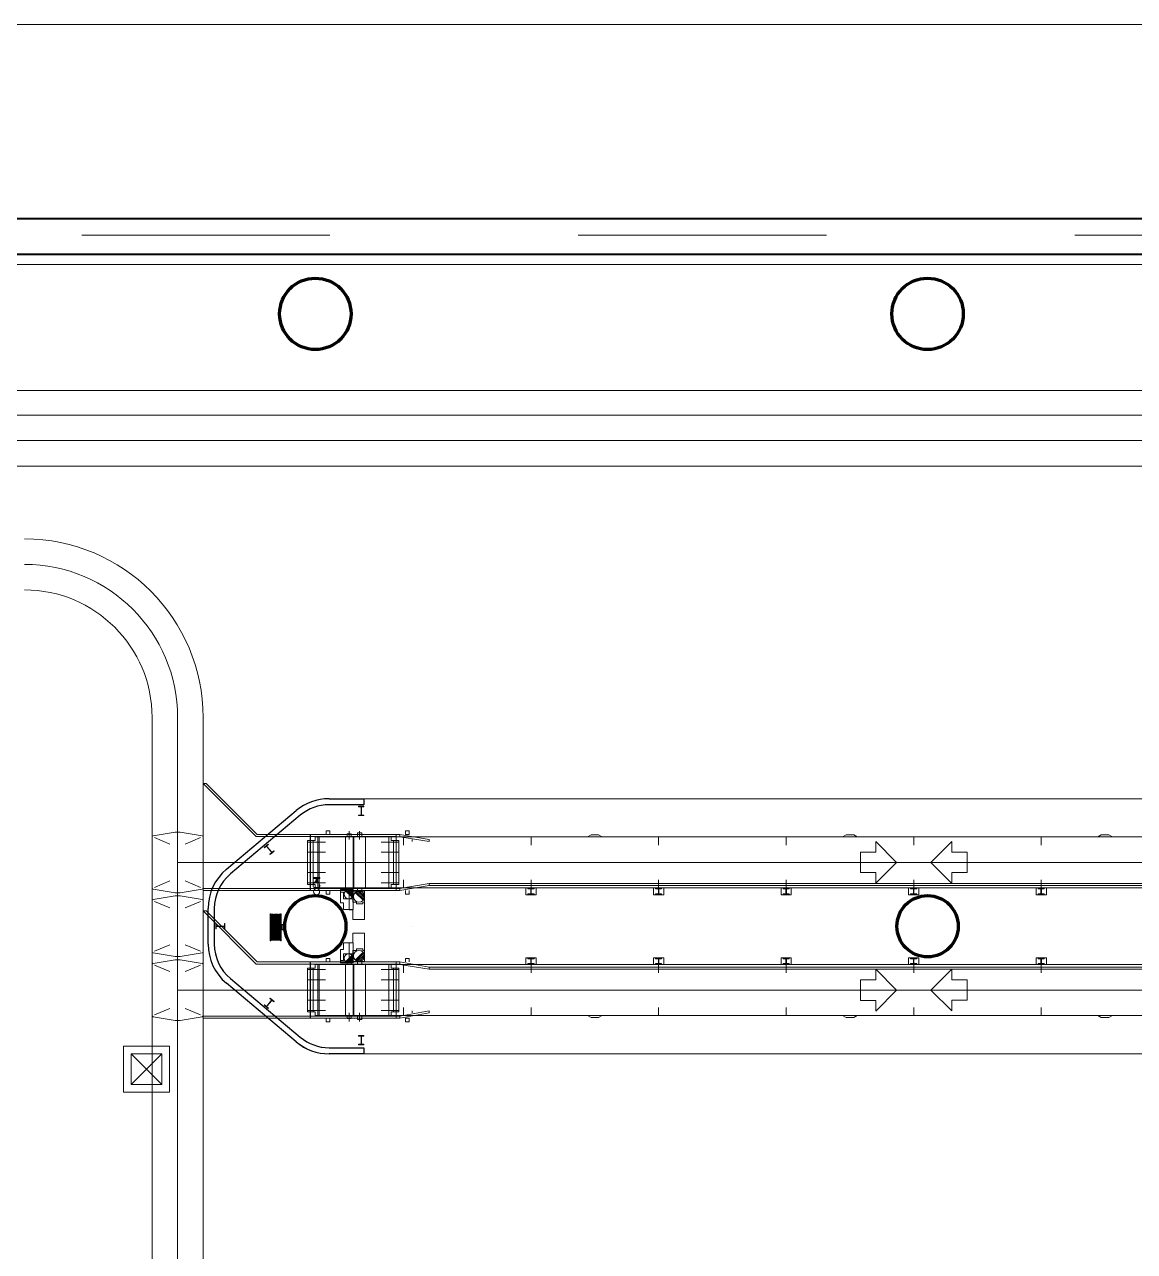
# Model space of a CAD drawing. Header units: metres. Extents: x 1807 to 3745, y 842 to 1968.
# Drawn here: x 3480.3 to 3502.06, y 1565.63 to 1589.67 of the extents above; entities that cross this region are included whole.
import ezdxf

# ---------------------------------------------------------------- set-up
doc = ezdxf.new("R2010")
doc.units = ezdxf.units.M
doc.header["$MEASUREMENT"] = 0
doc.linetypes.add('DGN1', pattern=[7.299439, 0, -7.299439])
doc.linetypes.add('DGN2', pattern=[9.732586, 4.866293, -4.866293])
doc.layers.add('Level 1', color=7, linetype='Continuous', lineweight=0)

msp = doc.modelspace()

# ---------------------------------------------------------------- linework, layer by layer
at = {"layer": 'Level 1', "color": 7, "linetype": 'Continuous', "lineweight": 13}
for p, q in [((3405.77, 1589.67), (3524.2, 1589.67)), ((3486.95, 1574.35), (3486.849, 1574.35)), ((3486.849, 1574.35), (3486.849, 1574.342)), ((3486.849, 1574.342), (3486.89, 1574.342)), ((3486.897, 1574.334), (3486.897, 1574.188)), ((3486.902, 1574.188), (3486.902, 1574.334)), ((3486.909, 1574.342), (3486.95, 1574.342)), ((3486.95, 1574.342), (3486.95, 1574.35)), ((3486.89, 1574.18), (3486.849, 1574.18)), ((3486.849, 1574.18), (3486.849, 1574.172)), ((3486.849, 1574.172), (3486.95, 1574.172)), ((3486.95, 1574.18), (3486.909, 1574.18)), ((3486.95, 1574.172), (3486.95, 1574.18)), ((3485.077, 1573.609), (3485, 1573.543)), ((3485, 1573.543), (3485.005, 1573.537)), ((3485.005, 1573.537), (3485.036, 1573.564)), ((3485.047, 1573.563), (3485.141, 1573.45)), ((3485.145, 1573.453), (3485.05, 1573.566)), ((3485.051, 1573.576), (3485.083, 1573.603)), ((3485.083, 1573.603), (3485.077, 1573.609)), ((3485.14, 1573.439), (3485.109, 1573.413)), ((3485.109, 1573.413), (3485.114, 1573.407)), ((3485.114, 1573.407), (3485.192, 1573.472)), ((3485.187, 1573.479), (3485.155, 1573.452)), ((3485.192, 1573.472), (3485.187, 1573.479)), ((3485.114, 1571.716), (3485.114, 1572.246)), ((3485.114, 1572.246), (3485.129, 1572.246)), ((3485.129, 1572.246), (3485.129, 1571.716)), ((3485.319, 1571.716), (3485.319, 1572.246)), ((3485.319, 1572.246), (3485.333, 1572.246)), ((3485.333, 1572.246), (3485.333, 1571.716)), ((3484.05, 1572.051), (3484.05, 1571.949)), ((3484.058, 1572.051), (3484.05, 1572.051)), ((3484.05, 1571.949), (3484.058, 1571.949)), ((3484.058, 1572.01), (3484.058, 1572.051)), ((3484.058, 1571.949), (3484.058, 1571.99)), ((3484.212, 1572.002), (3484.066, 1572.002)), ((3484.066, 1571.998), (3484.212, 1571.998)), ((3484.228, 1572.051), (3484.22, 1572.051)), ((3484.22, 1572.051), (3484.22, 1572.01)), ((3484.22, 1571.99), (3484.22, 1571.949)), ((3484.22, 1571.949), (3484.228, 1571.949)), ((3484.228, 1571.949), (3484.228, 1572.051)), ((3485.129, 1571.716), (3485.114, 1571.716)), ((3485.333, 1571.716), (3485.319, 1571.716)), ((3485.047, 1570.437), (3485.141, 1570.55)), ((3485.145, 1570.547), (3485.05, 1570.434)), ((3485.109, 1570.587), (3485.114, 1570.593)), ((3485.14, 1570.561), (3485.109, 1570.587)), ((3485.114, 1570.593), (3485.192, 1570.528)), ((3485.187, 1570.521), (3485.155, 1570.548)), ((3485.192, 1570.528), (3485.187, 1570.521)), ((3485, 1570.457), (3485.005, 1570.463)), ((3485.077, 1570.391), (3485, 1570.457)), ((3485.005, 1570.463), (3485.036, 1570.436)), ((3485.051, 1570.424), (3485.083, 1570.397)), ((3485.083, 1570.397), (3485.077, 1570.391)), ((3486.95, 1569.856), (3486.849, 1569.856)), ((3486.849, 1569.856), (3486.849, 1569.848)), ((3486.849, 1569.848), (3486.889, 1569.848)), ((3486.897, 1569.84), (3486.897, 1569.693)), ((3486.902, 1569.693), (3486.902, 1569.84)), ((3486.909, 1569.848), (3486.95, 1569.848)), ((3486.95, 1569.848), (3486.95, 1569.856)), ((3486.889, 1569.686), (3486.849, 1569.686)), ((3486.849, 1569.686), (3486.849, 1569.678)), ((3486.849, 1569.678), (3486.95, 1569.678)), ((3486.95, 1569.686), (3486.909, 1569.686)), ((3486.95, 1569.678), (3486.95, 1569.686)), ((3482.39, 1569.5), (3482.99, 1569.5)), ((3482.39, 1568.9), (3482.39, 1569.5)), ((3482.99, 1569.5), (3482.99, 1568.9)), ((3482.99, 1568.9), (3482.39, 1568.9))]:
    msp.add_line(p, q, dxfattribs=at)
at = {"layer": 'Level 1', "color": 7, "linetype": 'Continuous', "lineweight": 40}
for p, q in [((3403.57, 1585.87), (3521.2, 1585.87)), ((3474, 1585.17), (3511.42, 1585.17))]:
    msp.add_line(p, q, dxfattribs=at)
at = {"layer": 'Level 1', "color": 7, "linetype": 'DGN2', "lineweight": 0}
msp.add_line((3403.56, 1585.54), (3559.49, 1585.54), dxfattribs=at)
at = {"layer": 'Level 1', "color": 7, "linetype": 'Continuous', "lineweight": 0}
for p, q in [((3448.58, 1584.97), (3511.42, 1584.97)), ((3520.7, 1582.5), (3403.17, 1582.5)), ((3448.4, 1582.018), (3511.6, 1582.018)), ((3448.4, 1581.018), (3511.6, 1581.018)), ((3482.8, 1576.091), (3482.8, 1451.2)), ((3483.8, 1576.091), (3483.8, 1451.2)), ((3484.84, 1573.76), (3483.8, 1574.8)), ((3483.857, 1574.8), (3483.8, 1574.8)), ((3484.857, 1573.8), (3483.857, 1574.8)), ((3486.27, 1574.5), (3511.63, 1574.5)), ((3484.257, 1573.116), (3485.627, 1574.266)), ((3483.299, 1573.874), (3483.301, 1573.876)), ((3483.301, 1573.874), (3483.299, 1573.876)), ((3486.215, 1573.8), (3486.215, 1573.87)), ((3486.215, 1573.87), (3486.285, 1573.87)), ((3486.285, 1573.8), (3486.285, 1573.87)), ((3487.768, 1573.8), (3487.768, 1573.87)), ((3487.768, 1573.87), (3487.838, 1573.87)), ((3487.838, 1573.8), (3487.838, 1573.87)), ((3482.8, 1572.751), (3482.8, 1573.749)), ((3483.25, 1573.845), (3482.821, 1573.773)), ((3482.85, 1573.738), (3483.15, 1573.611)), ((3483.35, 1573.845), (3483.25, 1573.845)), ((3483.35, 1573.845), (3483.779, 1573.773)), ((3483.75, 1573.738), (3483.45, 1573.611)), ((3483.8, 1572.751), (3483.8, 1573.749)), ((3483.8, 1572.751), (3483.8, 1573.749)), ((3485.18, 1573.76), (3484.84, 1573.76)), ((3485.18, 1573.8), (3484.857, 1573.8)), ((3485.9, 1573.8), (3485.18, 1573.8)), ((3485.9, 1573.76), (3485.18, 1573.76)), ((3485.847, 1573.68), (3485.847, 1572.82)), ((3485.847, 1573.68), (3485.997, 1573.68)), ((3485.847, 1573.65), (3486.197, 1573.65)), ((3485.9, 1573.8), (3487.654, 1573.8)), ((3485.9, 1572.7), (3485.9, 1573.8)), ((3485.9, 1573.76), (3487.59, 1573.76)), ((3485.997, 1573.75), (3486.047, 1573.75)), ((3485.997, 1573.68), (3485.997, 1573.75)), ((3511.853, 1573.75), (3486.047, 1573.75)), ((3486.589, 1573.76), (3486.739, 1573.76)), ((3486.624, 1573.81), (3486.704, 1573.81)), ((3486.624, 1573.81), (3486.624, 1573.76)), ((3486.704, 1573.81), (3486.704, 1573.76)), ((3486.768, 1573.76), (3486.968, 1573.76)), ((3486.828, 1573.83), (3486.828, 1573.76)), ((3486.828, 1573.83), (3486.908, 1573.83)), ((3486.908, 1573.83), (3486.908, 1573.76)), ((3487.639, 1573.65), (3487.289, 1573.65)), ((3487.489, 1573.75), (3487.439, 1573.75)), ((3487.489, 1573.68), (3487.489, 1573.75)), ((3487.639, 1573.68), (3487.489, 1573.68)), ((3487.639, 1572.82), (3487.639, 1573.68)), ((3487.654, 1573.8), (3488.228, 1573.7)), ((3487.654, 1573.8), (3487.654, 1573.75)), ((3488.228, 1573.66), (3487.654, 1573.75)), ((3487.728, 1573.75), (3487.728, 1573.59)), ((3487.768, 1573.8), (3487.838, 1573.8)), ((3487.898, 1573.7), (3487.898, 1573.66)), ((3488.228, 1573.7), (3488.228, 1573.66)), ((3490.228, 1573.75), (3490.228, 1573.59)), ((3491.334, 1573.75), (3491.403, 1573.79)), ((3491.553, 1573.79), (3491.403, 1573.79)), ((3491.553, 1573.79), (3491.623, 1573.75)), ((3492.728, 1573.75), (3492.728, 1573.59)), ((3495.228, 1573.75), (3495.228, 1573.59)), ((3496.334, 1573.75), (3496.403, 1573.79)), ((3496.553, 1573.79), (3496.403, 1573.79)), ((3496.553, 1573.79), (3496.623, 1573.75)), ((3496.984, 1573.662), (3497.394, 1573.252)), ((3496.984, 1573.452), (3496.984, 1573.662)), ((3497.728, 1573.75), (3497.728, 1573.59)), ((3500.228, 1573.75), (3500.228, 1573.59)), ((3501.403, 1573.79), (3501.334, 1573.75)), ((3501.403, 1573.79), (3501.553, 1573.79)), ((3501.623, 1573.75), (3501.553, 1573.79)), ((3485.847, 1573.45), (3486.197, 1573.45)), ((3487.639, 1573.45), (3487.289, 1573.45)), ((3496.684, 1573.052), (3496.684, 1573.452)), ((3496.684, 1573.452), (3496.984, 1573.452)), ((3483.299, 1573.251), (3483.301, 1573.249)), ((3483.299, 1573.249), (3483.301, 1573.251)), ((3483.299, 1573.249), (3483.301, 1573.251)), ((3483.301, 1573.249), (3483.299, 1573.251)), ((3485.179, 1573.251), (3485.181, 1573.249)), ((3485.179, 1573.249), (3485.181, 1573.251)), ((3485.847, 1573.25), (3486.197, 1573.25)), ((3487.639, 1573.25), (3487.289, 1573.25)), ((3496.984, 1572.842), (3497.394, 1573.252)), ((3485.847, 1573.05), (3486.197, 1573.05)), ((3485.956, 1572.934), (3485.956, 1572.954)), ((3485.956, 1572.954), (3486.091, 1572.954)), ((3486.091, 1572.934), (3485.956, 1572.934)), ((3486.016, 1572.899), (3486.012, 1572.899)), ((3486.016, 1572.899), (3486.016, 1572.934)), ((3486.016, 1572.934), (3486.031, 1572.934)), ((3486.031, 1572.899), (3486.016, 1572.899)), ((3486.031, 1572.934), (3486.031, 1572.899)), ((3486.036, 1572.899), (3486.031, 1572.899)), ((3486.091, 1572.954), (3486.091, 1572.934)), ((3487.639, 1573.05), (3487.289, 1573.05)), ((3487.728, 1572.91), (3487.728, 1572.75)), ((3490.228, 1572.91), (3490.228, 1572.75)), ((3492.728, 1572.91), (3492.728, 1572.75)), ((3495.228, 1572.91), (3495.228, 1572.75)), ((3496.684, 1573.052), (3496.984, 1573.052)), ((3496.984, 1572.842), (3496.984, 1573.052)), ((3497.728, 1572.91), (3497.728, 1572.75)), ((3500.228, 1572.91), (3500.228, 1572.75)), ((3483.25, 1572.655), (3482.821, 1572.727)), ((3482.85, 1572.762), (3483.15, 1572.889)), ((3483.35, 1572.655), (3483.25, 1572.655)), ((3483.35, 1572.655), (3483.779, 1572.727)), ((3483.75, 1572.762), (3483.45, 1572.889)), ((3485.18, 1572.74), (3483.8, 1572.74)), ((3485.18, 1572.7), (3483.8, 1572.7)), ((3485.9, 1572.74), (3485.18, 1572.74)), ((3485.9, 1572.7), (3485.18, 1572.7)), ((3485.847, 1572.85), (3486.197, 1572.85)), ((3485.847, 1572.82), (3485.997, 1572.82)), ((3485.9, 1572.74), (3487.654, 1572.74)), ((3485.9, 1572.7), (3487.654, 1572.7)), ((3485.976, 1572.857), (3485.976, 1572.867)), ((3485.976, 1572.867), (3486.071, 1572.867)), ((3486.071, 1572.857), (3485.976, 1572.857)), ((3485.976, 1572.757), (3485.976, 1572.742)), ((3485.985, 1572.739), (3485.985, 1572.723)), ((3485.997, 1572.82), (3485.997, 1572.75)), ((3485.997, 1572.75), (3486.047, 1572.75)), ((3486.001, 1572.867), (3486.001, 1572.876)), ((3486.046, 1572.867), (3486.001, 1572.867)), ((3486.005, 1572.757), (3486.005, 1572.742)), ((3486.013, 1572.879), (3486.013, 1572.867)), ((3486.034, 1572.879), (3486.034, 1572.867)), ((3486.042, 1572.757), (3486.042, 1572.742)), ((3486.046, 1572.879), (3486.046, 1572.867)), ((3511.853, 1572.75), (3486.047, 1572.75)), ((3486.062, 1572.723), (3486.062, 1572.739)), ((3486.07, 1572.742), (3486.071, 1572.742)), ((3486.071, 1572.867), (3486.071, 1572.857)), ((3486.071, 1572.742), (3486.071, 1572.757)), ((3486.215, 1572.7), (3486.215, 1572.63)), ((3486.285, 1572.7), (3486.285, 1572.63)), ((3486.744, 1572.72), (3486.494, 1572.72)), ((3486.494, 1572.72), (3486.494, 1572.67)), ((3486.554, 1572.67), (3486.494, 1572.67)), ((3486.554, 1572.67), (3486.554, 1572.538)), ((3486.589, 1572.74), (3486.739, 1572.74)), ((3486.721, 1572.568), (3486.592, 1572.697)), ((3486.733, 1572.585), (3486.609, 1572.709)), ((3486.624, 1572.74), (3486.624, 1572.72)), ((3486.741, 1572.607), (3486.63, 1572.717)), ((3486.744, 1572.633), (3486.657, 1572.72)), ((3486.964, 1572.69), (3486.664, 1572.69)), ((3486.664, 1572.69), (3486.664, 1572.63)), ((3486.704, 1572.74), (3486.704, 1572.72)), ((3486.744, 1572.72), (3486.744, 1572.538)), ((3486.768, 1572.74), (3486.968, 1572.74)), ((3486.936, 1572.508), (3486.782, 1572.662)), ((3486.951, 1572.529), (3486.803, 1572.677)), ((3486.828, 1572.74), (3486.828, 1572.69)), ((3486.961, 1572.554), (3486.828, 1572.687)), ((3486.964, 1572.587), (3486.861, 1572.69)), ((3486.908, 1572.74), (3486.908, 1572.69)), ((3486.964, 1572.69), (3486.964, 1572.472)), ((3487.639, 1572.85), (3487.289, 1572.85)), ((3487.489, 1572.75), (3487.439, 1572.75)), ((3487.639, 1572.82), (3487.489, 1572.82)), ((3487.489, 1572.82), (3487.489, 1572.75)), ((3487.654, 1572.74), (3488.228, 1572.84)), ((3488.228, 1572.8), (3487.654, 1572.7)), ((3487.654, 1572.74), (3487.654, 1572.7)), ((3487.768, 1572.7), (3487.768, 1572.63)), ((3487.838, 1572.7), (3487.838, 1572.63)), ((3507.818, 1572.84), (3488.228, 1572.84)), ((3488.228, 1572.84), (3488.228, 1572.8)), ((3507.228, 1572.8), (3488.228, 1572.8)), ((3490.128, 1572.616), (3490.128, 1572.75)), ((3490.128, 1572.75), (3490.328, 1572.75)), ((3490.168, 1572.74), (3490.288, 1572.74)), ((3490.168, 1572.74), (3490.168, 1572.73)), ((3490.168, 1572.73), (3490.223, 1572.73)), ((3490.188, 1572.75), (3490.188, 1572.74)), ((3490.223, 1572.73), (3490.223, 1572.636)), ((3490.233, 1572.73), (3490.288, 1572.73)), ((3490.233, 1572.73), (3490.233, 1572.636)), ((3490.268, 1572.75), (3490.268, 1572.74)), ((3490.288, 1572.74), (3490.288, 1572.73)), ((3490.328, 1572.616), (3490.328, 1572.75)), ((3492.628, 1572.616), (3492.628, 1572.75)), ((3492.628, 1572.75), (3492.828, 1572.75)), ((3492.668, 1572.74), (3492.788, 1572.74)), ((3492.668, 1572.74), (3492.668, 1572.73)), ((3492.668, 1572.73), (3492.723, 1572.73)), ((3492.688, 1572.75), (3492.688, 1572.74)), ((3492.723, 1572.73), (3492.723, 1572.636)), ((3492.733, 1572.73), (3492.788, 1572.73)), ((3492.733, 1572.73), (3492.733, 1572.636)), ((3492.768, 1572.75), (3492.768, 1572.74)), ((3492.788, 1572.74), (3492.788, 1572.73)), ((3492.828, 1572.616), (3492.828, 1572.75)), ((3495.128, 1572.616), (3495.128, 1572.75)), ((3495.128, 1572.75), (3495.328, 1572.75)), ((3495.168, 1572.74), (3495.288, 1572.74)), ((3495.168, 1572.74), (3495.168, 1572.73)), ((3495.168, 1572.73), (3495.223, 1572.73)), ((3495.188, 1572.75), (3495.188, 1572.74)), ((3495.223, 1572.73), (3495.223, 1572.636)), ((3495.233, 1572.73), (3495.288, 1572.73)), ((3495.233, 1572.73), (3495.233, 1572.636)), ((3495.268, 1572.75), (3495.268, 1572.74)), ((3495.288, 1572.74), (3495.288, 1572.73)), ((3495.328, 1572.616), (3495.328, 1572.75)), ((3497.628, 1572.616), (3497.628, 1572.75)), ((3497.628, 1572.75), (3497.828, 1572.75)), ((3497.668, 1572.74), (3497.788, 1572.74)), ((3497.668, 1572.74), (3497.668, 1572.73)), ((3497.668, 1572.73), (3497.723, 1572.73)), ((3497.688, 1572.75), (3497.688, 1572.74)), ((3497.723, 1572.73), (3497.723, 1572.636)), ((3497.733, 1572.73), (3497.788, 1572.73)), ((3497.733, 1572.73), (3497.733, 1572.636)), ((3497.768, 1572.75), (3497.768, 1572.74)), ((3497.788, 1572.74), (3497.788, 1572.73)), ((3497.828, 1572.616), (3497.828, 1572.75)), ((3500.128, 1572.616), (3500.128, 1572.75)), ((3500.128, 1572.75), (3500.328, 1572.75)), ((3500.168, 1572.74), (3500.288, 1572.74)), ((3500.168, 1572.74), (3500.168, 1572.73)), ((3500.168, 1572.73), (3500.223, 1572.73)), ((3500.188, 1572.75), (3500.188, 1572.74)), ((3500.223, 1572.73), (3500.223, 1572.636)), ((3500.233, 1572.73), (3500.288, 1572.73)), ((3500.233, 1572.73), (3500.233, 1572.636)), ((3500.268, 1572.75), (3500.268, 1572.74)), ((3500.288, 1572.74), (3500.288, 1572.73)), ((3500.328, 1572.616), (3500.328, 1572.75)), ((3482.8, 1571.501), (3482.8, 1572.499)), ((3483.25, 1572.595), (3482.821, 1572.523)), ((3482.85, 1572.488), (3483.15, 1572.361)), ((3483.35, 1572.595), (3483.25, 1572.595)), ((3483.299, 1572.624), (3483.301, 1572.626)), ((3483.301, 1572.624), (3483.299, 1572.626)), ((3483.35, 1572.595), (3483.779, 1572.523)), ((3483.75, 1572.488), (3483.45, 1572.361)), ((3483.8, 1571.501), (3483.8, 1572.499)), ((3483.8, 1571.501), (3483.8, 1572.499)), ((3486.215, 1572.63), (3486.285, 1572.63)), ((3486.744, 1572.538), (3486.554, 1572.538)), ((3486.736, 1572.63), (3486.664, 1572.63)), ((3486.736, 1572.63), (3486.736, 1572.472)), ((3486.808, 1572.472), (3486.736, 1572.472)), ((3486.808, 1572.472), (3486.808, 1572.442)), ((3486.928, 1572.442), (3486.808, 1572.442)), ((3486.964, 1572.472), (3486.928, 1572.472)), ((3486.928, 1572.472), (3486.928, 1572.442)), ((3487.768, 1572.63), (3487.838, 1572.63)), ((3490.128, 1572.616), (3490.328, 1572.616)), ((3490.168, 1572.636), (3490.168, 1572.626)), ((3490.168, 1572.636), (3490.223, 1572.636)), ((3490.168, 1572.626), (3490.288, 1572.626)), ((3490.233, 1572.636), (3490.288, 1572.636)), ((3490.288, 1572.636), (3490.288, 1572.626)), ((3492.628, 1572.616), (3492.828, 1572.616)), ((3492.668, 1572.636), (3492.668, 1572.626)), ((3492.668, 1572.636), (3492.723, 1572.636)), ((3492.668, 1572.626), (3492.788, 1572.626)), ((3492.733, 1572.636), (3492.788, 1572.636)), ((3492.788, 1572.636), (3492.788, 1572.626)), ((3495.128, 1572.616), (3495.328, 1572.616)), ((3495.168, 1572.636), (3495.168, 1572.626)), ((3495.168, 1572.636), (3495.223, 1572.636)), ((3495.168, 1572.626), (3495.288, 1572.626)), ((3495.233, 1572.636), (3495.288, 1572.636)), ((3495.288, 1572.636), (3495.288, 1572.626)), ((3497.628, 1572.616), (3497.828, 1572.616)), ((3497.668, 1572.636), (3497.668, 1572.626)), ((3497.668, 1572.636), (3497.723, 1572.636)), ((3497.668, 1572.626), (3497.788, 1572.626)), ((3497.733, 1572.636), (3497.788, 1572.636)), ((3497.788, 1572.636), (3497.788, 1572.626)), ((3500.128, 1572.616), (3500.328, 1572.616)), ((3500.168, 1572.636), (3500.168, 1572.626)), ((3500.168, 1572.636), (3500.223, 1572.636)), ((3500.168, 1572.626), (3500.288, 1572.626)), ((3500.233, 1572.636), (3500.288, 1572.636)), ((3500.288, 1572.636), (3500.288, 1572.626)), ((3484.84, 1571.26), (3483.8, 1572.3)), ((3483.857, 1572.3), (3483.8, 1572.3)), ((3484.857, 1571.3), (3483.857, 1572.3)), ((3483.9, 1571.65), (3483.9, 1572.35)), ((3485.13, 1571.736), (3485.13, 1572.226)), ((3485.149, 1571.736), (3485.149, 1572.226)), ((3485.167, 1571.736), (3485.167, 1572.226)), ((3485.186, 1571.736), (3485.186, 1572.226)), ((3485.204, 1571.736), (3485.204, 1572.226)), ((3485.223, 1571.736), (3485.223, 1572.226)), ((3485.241, 1571.739), (3485.241, 1572.226)), ((3485.241, 1571.739), (3485.241, 1572.226)), ((3485.26, 1571.736), (3485.26, 1572.226)), ((3485.278, 1571.736), (3485.278, 1572.226)), ((3485.297, 1571.736), (3485.297, 1572.226)), ((3485.316, 1571.736), (3485.316, 1572.226)), ((3483.299, 1571.999), (3483.301, 1572.001)), ((3483.301, 1571.999), (3483.299, 1572.001)), ((3487.899, 1572.001), (3487.901, 1571.999)), ((3487.899, 1571.999), (3487.901, 1572.001)), ((3483.25, 1571.405), (3482.821, 1571.477)), ((3482.85, 1571.512), (3483.15, 1571.639)), ((3483.35, 1571.405), (3483.779, 1571.477)), ((3483.75, 1571.512), (3483.45, 1571.639)), ((3486.744, 1571.462), (3486.554, 1571.462)), ((3486.554, 1571.33), (3486.554, 1571.462)), ((3486.736, 1571.37), (3486.736, 1571.528)), ((3486.808, 1571.528), (3486.736, 1571.528)), ((3486.744, 1571.28), (3486.744, 1571.462)), ((3486.936, 1571.492), (3486.782, 1571.337)), ((3486.951, 1571.471), (3486.803, 1571.323)), ((3486.928, 1571.558), (3486.808, 1571.558)), ((3486.808, 1571.528), (3486.808, 1571.558)), ((3486.928, 1571.528), (3486.928, 1571.558)), ((3486.964, 1571.528), (3486.928, 1571.528)), ((3486.964, 1571.31), (3486.964, 1571.528)), ((3482.8, 1570.251), (3482.8, 1571.249)), ((3483.25, 1571.345), (3482.821, 1571.273)), ((3482.85, 1571.238), (3483.15, 1571.111)), ((3483.35, 1571.405), (3483.25, 1571.405)), ((3483.35, 1571.345), (3483.25, 1571.345)), ((3483.299, 1571.374), (3483.301, 1571.376)), ((3483.301, 1571.374), (3483.299, 1571.376)), ((3483.35, 1571.345), (3483.779, 1571.273)), ((3483.75, 1571.238), (3483.45, 1571.111)), ((3483.8, 1570.251), (3483.8, 1571.249)), ((3483.8, 1570.251), (3483.8, 1571.249)), ((3485.18, 1571.26), (3484.84, 1571.26)), ((3485.18, 1571.3), (3484.857, 1571.3)), ((3485.9, 1571.3), (3485.18, 1571.3)), ((3485.9, 1571.26), (3485.18, 1571.26)), ((3485.9, 1571.3), (3487.654, 1571.3)), ((3485.9, 1570.2), (3485.9, 1571.3)), ((3485.9, 1571.26), (3487.654, 1571.26)), ((3485.997, 1571.25), (3486.047, 1571.25)), ((3485.997, 1571.18), (3485.997, 1571.25)), ((3486.047, 1571.25), (3487.462, 1571.25)), ((3486.215, 1571.3), (3486.215, 1571.37)), ((3486.215, 1571.37), (3486.285, 1571.37)), ((3486.285, 1571.3), (3486.285, 1571.37)), ((3486.554, 1571.33), (3486.494, 1571.33)), ((3486.494, 1571.28), (3486.494, 1571.33)), ((3486.744, 1571.28), (3486.494, 1571.28)), ((3486.589, 1571.26), (3486.739, 1571.26)), ((3486.721, 1571.432), (3486.592, 1571.303)), ((3486.733, 1571.414), (3486.609, 1571.291)), ((3486.624, 1571.26), (3486.624, 1571.28)), ((3486.741, 1571.393), (3486.63, 1571.283)), ((3486.744, 1571.366), (3486.657, 1571.28)), ((3486.736, 1571.37), (3486.664, 1571.37)), ((3486.664, 1571.31), (3486.664, 1571.37)), ((3486.964, 1571.31), (3486.664, 1571.31)), ((3486.704, 1571.26), (3486.704, 1571.28)), ((3486.768, 1571.26), (3486.968, 1571.26)), ((3486.961, 1571.446), (3486.828, 1571.313)), ((3486.828, 1571.26), (3486.828, 1571.31)), ((3486.964, 1571.413), (3486.861, 1571.31)), ((3486.908, 1571.26), (3486.908, 1571.31)), ((3487.489, 1571.25), (3487.439, 1571.25)), ((3511.853, 1571.25), (3487.489, 1571.25)), ((3487.489, 1571.18), (3487.489, 1571.25)), ((3487.654, 1571.3), (3488.228, 1571.2)), ((3487.654, 1571.3), (3487.654, 1571.25)), ((3488.228, 1571.16), (3487.654, 1571.25)), ((3487.728, 1571.09), (3487.728, 1571.25)), ((3487.768, 1571.3), (3487.768, 1571.37)), ((3487.768, 1571.37), (3487.838, 1571.37)), ((3487.838, 1571.3), (3487.838, 1571.37)), ((3490.128, 1571.384), (3490.128, 1571.25)), ((3490.128, 1571.384), (3490.328, 1571.384)), ((3490.128, 1571.25), (3490.328, 1571.25)), ((3490.168, 1571.374), (3490.288, 1571.374)), ((3490.168, 1571.364), (3490.168, 1571.374)), ((3490.168, 1571.364), (3490.223, 1571.364)), ((3490.168, 1571.27), (3490.223, 1571.27)), ((3490.168, 1571.26), (3490.168, 1571.27)), ((3490.168, 1571.26), (3490.288, 1571.26)), ((3490.188, 1571.25), (3490.188, 1571.26)), ((3490.223, 1571.27), (3490.223, 1571.364)), ((3490.228, 1571.09), (3490.228, 1571.25)), ((3490.233, 1571.364), (3490.288, 1571.364)), ((3490.233, 1571.27), (3490.233, 1571.364)), ((3490.233, 1571.27), (3490.288, 1571.27)), ((3490.268, 1571.25), (3490.268, 1571.26)), ((3490.288, 1571.364), (3490.288, 1571.374)), ((3490.288, 1571.26), (3490.288, 1571.27)), ((3490.328, 1571.384), (3490.328, 1571.25)), ((3492.628, 1571.384), (3492.628, 1571.25)), ((3492.628, 1571.384), (3492.828, 1571.384)), ((3492.628, 1571.25), (3492.828, 1571.25)), ((3492.668, 1571.374), (3492.788, 1571.374)), ((3492.668, 1571.364), (3492.668, 1571.374)), ((3492.668, 1571.364), (3492.723, 1571.364)), ((3492.668, 1571.27), (3492.723, 1571.27)), ((3492.668, 1571.26), (3492.668, 1571.27)), ((3492.668, 1571.26), (3492.788, 1571.26)), ((3492.688, 1571.25), (3492.688, 1571.26)), ((3492.723, 1571.27), (3492.723, 1571.364)), ((3492.728, 1571.09), (3492.728, 1571.25)), ((3492.733, 1571.364), (3492.788, 1571.364)), ((3492.733, 1571.27), (3492.733, 1571.364)), ((3492.733, 1571.27), (3492.788, 1571.27)), ((3492.768, 1571.25), (3492.768, 1571.26)), ((3492.788, 1571.364), (3492.788, 1571.374)), ((3492.788, 1571.26), (3492.788, 1571.27)), ((3492.828, 1571.384), (3492.828, 1571.25)), ((3495.128, 1571.384), (3495.128, 1571.25)), ((3495.128, 1571.384), (3495.328, 1571.384)), ((3495.128, 1571.25), (3495.328, 1571.25)), ((3495.168, 1571.374), (3495.288, 1571.374)), ((3495.168, 1571.364), (3495.168, 1571.374)), ((3495.168, 1571.364), (3495.223, 1571.364)), ((3495.168, 1571.27), (3495.223, 1571.27)), ((3495.168, 1571.26), (3495.168, 1571.27)), ((3495.168, 1571.26), (3495.288, 1571.26)), ((3495.188, 1571.25), (3495.188, 1571.26)), ((3495.223, 1571.27), (3495.223, 1571.364)), ((3495.228, 1571.09), (3495.228, 1571.25)), ((3495.233, 1571.364), (3495.288, 1571.364)), ((3495.233, 1571.27), (3495.233, 1571.364)), ((3495.233, 1571.27), (3495.288, 1571.27)), ((3495.268, 1571.25), (3495.268, 1571.26)), ((3495.288, 1571.364), (3495.288, 1571.374)), ((3495.288, 1571.26), (3495.288, 1571.27)), ((3495.328, 1571.384), (3495.328, 1571.25)), ((3497.628, 1571.384), (3497.628, 1571.25)), ((3497.628, 1571.384), (3497.828, 1571.384)), ((3497.628, 1571.25), (3497.828, 1571.25)), ((3497.668, 1571.374), (3497.788, 1571.374)), ((3497.668, 1571.364), (3497.668, 1571.374)), ((3497.668, 1571.364), (3497.723, 1571.364)), ((3497.668, 1571.27), (3497.723, 1571.27)), ((3497.668, 1571.26), (3497.668, 1571.27)), ((3497.668, 1571.26), (3497.788, 1571.26)), ((3497.688, 1571.25), (3497.688, 1571.26)), ((3497.723, 1571.27), (3497.723, 1571.364)), ((3497.728, 1571.09), (3497.728, 1571.25)), ((3497.733, 1571.364), (3497.788, 1571.364)), ((3497.733, 1571.27), (3497.733, 1571.364)), ((3497.733, 1571.27), (3497.788, 1571.27)), ((3497.768, 1571.25), (3497.768, 1571.26)), ((3497.788, 1571.364), (3497.788, 1571.374)), ((3497.788, 1571.26), (3497.788, 1571.27)), ((3497.828, 1571.384), (3497.828, 1571.25)), ((3500.128, 1571.384), (3500.128, 1571.25)), ((3500.128, 1571.384), (3500.328, 1571.384)), ((3500.128, 1571.25), (3500.328, 1571.25)), ((3500.168, 1571.374), (3500.288, 1571.374)), ((3500.168, 1571.364), (3500.168, 1571.374)), ((3500.168, 1571.364), (3500.223, 1571.364)), ((3500.168, 1571.27), (3500.223, 1571.27)), ((3500.168, 1571.26), (3500.168, 1571.27)), ((3500.168, 1571.26), (3500.288, 1571.26)), ((3500.188, 1571.25), (3500.188, 1571.26)), ((3500.223, 1571.27), (3500.223, 1571.364)), ((3500.228, 1571.09), (3500.228, 1571.25)), ((3500.233, 1571.364), (3500.288, 1571.364)), ((3500.233, 1571.27), (3500.233, 1571.364)), ((3500.233, 1571.27), (3500.288, 1571.27)), ((3500.268, 1571.25), (3500.268, 1571.26)), ((3500.288, 1571.364), (3500.288, 1571.374)), ((3500.288, 1571.26), (3500.288, 1571.27)), ((3500.328, 1571.384), (3500.328, 1571.25)), ((3485.847, 1570.32), (3485.847, 1571.18)), ((3485.847, 1571.18), (3485.997, 1571.18)), ((3485.847, 1571.15), (3486.197, 1571.15)), ((3487.639, 1571.15), (3487.289, 1571.15)), ((3487.639, 1571.18), (3487.489, 1571.18)), ((3487.639, 1571.18), (3487.639, 1570.32)), ((3507.228, 1571.2), (3488.228, 1571.2)), ((3488.228, 1571.2), (3488.228, 1571.16)), ((3507.818, 1571.16), (3488.228, 1571.16)), ((3496.984, 1571.158), (3497.394, 1570.748)), ((3496.984, 1571.158), (3496.984, 1570.948)), ((3483.299, 1570.751), (3483.301, 1570.749)), ((3483.299, 1570.749), (3483.301, 1570.751)), ((3483.299, 1570.749), (3483.301, 1570.751)), ((3483.301, 1570.749), (3483.299, 1570.751)), ((3485.627, 1569.734), (3484.257, 1570.884)), ((3485.179, 1570.751), (3485.181, 1570.749)), ((3485.179, 1570.749), (3485.181, 1570.751)), ((3485.847, 1570.95), (3486.197, 1570.95)), ((3485.847, 1570.75), (3486.197, 1570.75)), ((3487.639, 1570.95), (3487.289, 1570.95)), ((3487.639, 1570.75), (3487.289, 1570.75)), ((3496.684, 1570.948), (3496.684, 1570.548)), ((3496.684, 1570.948), (3496.984, 1570.948)), ((3496.984, 1570.338), (3497.394, 1570.748)), ((3485.847, 1570.55), (3486.197, 1570.55)), ((3487.639, 1570.55), (3487.289, 1570.55)), ((3496.684, 1570.548), (3496.984, 1570.548)), ((3496.984, 1570.548), (3496.984, 1570.338)), ((3482.85, 1570.262), (3483.15, 1570.389)), ((3483.75, 1570.262), (3483.45, 1570.389)), ((3485.847, 1570.35), (3486.197, 1570.35)), ((3485.847, 1570.32), (3485.997, 1570.32)), ((3485.997, 1570.32), (3485.997, 1570.25)), ((3485.997, 1570.25), (3486.047, 1570.25)), ((3511.853, 1570.25), (3486.047, 1570.25)), ((3486.07, 1570.25), (3487.462, 1570.25)), ((3487.639, 1570.35), (3487.289, 1570.35)), ((3487.489, 1570.25), (3487.439, 1570.25)), ((3487.639, 1570.32), (3487.489, 1570.32)), ((3487.489, 1570.32), (3487.489, 1570.25)), ((3487.654, 1570.24), (3488.228, 1570.34)), ((3488.228, 1570.3), (3487.654, 1570.2)), ((3487.728, 1570.25), (3487.728, 1570.41)), ((3487.898, 1570.3), (3487.898, 1570.34)), ((3488.228, 1570.34), (3488.228, 1570.3)), ((3490.228, 1570.25), (3490.228, 1570.41)), ((3491.334, 1570.25), (3491.403, 1570.21)), ((3491.553, 1570.21), (3491.623, 1570.25)), ((3492.728, 1570.25), (3492.728, 1570.41)), ((3495.228, 1570.25), (3495.228, 1570.41)), ((3496.334, 1570.25), (3496.403, 1570.21)), ((3496.553, 1570.21), (3496.623, 1570.25)), ((3497.728, 1570.25), (3497.728, 1570.41)), ((3500.228, 1570.25), (3500.228, 1570.41)), ((3501.403, 1570.21), (3501.334, 1570.25)), ((3501.623, 1570.25), (3501.553, 1570.21)), ((3483.25, 1570.155), (3482.821, 1570.226)), ((3483.35, 1570.155), (3483.25, 1570.155)), ((3483.35, 1570.155), (3483.779, 1570.226)), ((3485.18, 1570.24), (3483.8, 1570.24)), ((3485.18, 1570.2), (3483.8, 1570.2)), ((3485.9, 1570.24), (3485.18, 1570.24)), ((3485.9, 1570.2), (3485.18, 1570.2)), ((3485.9, 1570.24), (3487.654, 1570.24)), ((3485.9, 1570.2), (3487.654, 1570.2)), ((3486.215, 1570.2), (3486.215, 1570.13)), ((3486.215, 1570.13), (3486.285, 1570.13)), ((3486.285, 1570.2), (3486.285, 1570.13)), ((3486.589, 1570.24), (3486.739, 1570.24)), ((3486.624, 1570.19), (3486.624, 1570.24)), ((3486.624, 1570.19), (3486.704, 1570.19)), ((3486.704, 1570.19), (3486.704, 1570.24)), ((3486.768, 1570.24), (3486.968, 1570.24)), ((3486.828, 1570.17), (3486.828, 1570.24)), ((3486.828, 1570.17), (3486.908, 1570.17)), ((3486.908, 1570.17), (3486.908, 1570.24)), ((3487.654, 1570.24), (3487.654, 1570.2)), ((3487.768, 1570.2), (3487.838, 1570.2)), ((3487.768, 1570.2), (3487.768, 1570.13)), ((3487.768, 1570.13), (3487.838, 1570.13)), ((3487.838, 1570.2), (3487.838, 1570.13)), ((3491.553, 1570.21), (3491.403, 1570.21)), ((3496.553, 1570.21), (3496.403, 1570.21)), ((3501.403, 1570.21), (3501.553, 1570.21)), ((3482.24, 1569.65), (3483.14, 1569.65)), ((3482.24, 1568.75), (3482.24, 1569.65)), ((3483.14, 1569.65), (3483.14, 1568.75)), ((3482.39, 1569.5), (3482.99, 1568.9)), ((3482.99, 1569.5), (3482.39, 1568.9)), ((3511.63, 1569.5), (3486.27, 1569.5)), ((3483.14, 1568.75), (3482.24, 1568.75))]:
    msp.add_line(p, q, dxfattribs=at)
at = {"layer": 'Level 1', "color": 7, "linetype": 'Continuous', "lineweight": 0, "ltscale": 4}
for p, q in [((3448.4, 1581.518), (3511.6, 1581.518)), ((3483.3, 1576.091), (3483.3, 1451.2)), ((3486.664, 1573.7), (3486.664, 1573.864)), ((3486.868, 1573.7), (3486.868, 1573.864)), ((3485.902, 1573.8), (3485.902, 1572.715)), ((3485.957, 1573.68), (3485.957, 1572.82)), ((3486.047, 1573.75), (3486.047, 1572.75)), ((3486.078, 1573.75), (3486.078, 1572.75)), ((3486.589, 1573.75), (3486.589, 1572.75)), ((3486.739, 1573.75), (3486.739, 1572.75)), ((3486.755, 1573.75), (3486.755, 1572.75)), ((3486.981, 1573.75), (3486.981, 1572.75)), ((3487.439, 1572.75), (3487.439, 1573.75)), ((3487.529, 1572.82), (3487.529, 1573.68)), ((3487.584, 1572.7), (3487.584, 1573.785)), ((3498.473, 1573.66), (3498.063, 1573.25)), ((3498.473, 1573.45), (3498.473, 1573.66)), ((3498.773, 1573.45), (3498.473, 1573.45)), ((3498.773, 1573.05), (3498.773, 1573.45)), ((3483.3, 1573.25), (3485.18, 1573.25)), ((3485.18, 1573.25), (3512.72, 1573.25)), ((3498.473, 1572.84), (3498.063, 1573.25)), ((3498.473, 1572.84), (3498.473, 1573.05)), ((3498.773, 1573.05), (3498.473, 1573.05)), ((3486.494, 1572.67), (3486.494, 1572.458)), ((3486.554, 1572.458), (3486.494, 1572.458)), ((3486.554, 1572.458), (3486.554, 1572.326)), ((3486.664, 1572.63), (3486.664, 1572.322)), ((3486.744, 1572.326), (3486.744, 1572.538)), ((3486.964, 1572.134), (3486.964, 1572.472)), ((3486.554, 1572.326), (3486.744, 1572.326)), ((3486.736, 1572.322), (3486.664, 1572.322)), ((3486.736, 1572.322), (3486.736, 1572.134)), ((3486.736, 1572.134), (3486.964, 1572.134)), ((3486.736, 1571.866), (3486.964, 1571.866)), ((3486.736, 1571.678), (3486.736, 1571.866)), ((3486.964, 1571.866), (3486.964, 1571.528)), ((3486.494, 1571.33), (3486.494, 1571.542)), ((3486.554, 1571.542), (3486.494, 1571.542)), ((3486.554, 1571.674), (3486.744, 1571.674)), ((3486.554, 1571.542), (3486.554, 1571.674)), ((3486.664, 1571.37), (3486.664, 1571.678)), ((3486.736, 1571.678), (3486.664, 1571.678)), ((3486.744, 1571.674), (3486.744, 1571.462)), ((3485.902, 1570.2), (3485.902, 1571.285)), ((3486.047, 1570.25), (3486.047, 1571.25)), ((3486.078, 1570.25), (3486.078, 1571.25)), ((3486.589, 1570.25), (3486.589, 1571.25)), ((3486.739, 1570.25), (3486.739, 1571.25)), ((3486.755, 1570.25), (3486.755, 1571.25)), ((3486.981, 1570.25), (3486.981, 1571.25)), ((3487.439, 1571.25), (3487.439, 1570.25)), ((3487.584, 1571.3), (3487.584, 1570.215)), ((3485.957, 1570.32), (3485.957, 1571.18)), ((3487.529, 1571.18), (3487.529, 1570.32)), ((3498.473, 1571.16), (3498.063, 1570.75)), ((3498.473, 1571.16), (3498.473, 1570.95)), ((3483.3, 1570.75), (3485.18, 1570.75)), ((3485.18, 1570.75), (3512.72, 1570.75)), ((3498.473, 1570.34), (3498.063, 1570.75)), ((3498.773, 1570.95), (3498.473, 1570.95)), ((3498.773, 1570.95), (3498.773, 1570.55)), ((3498.473, 1570.55), (3498.473, 1570.34)), ((3498.773, 1570.55), (3498.473, 1570.55)), ((3486.664, 1570.3), (3486.664, 1570.136)), ((3486.868, 1570.3), (3486.868, 1570.136))]:
    msp.add_line(p, q, dxfattribs=at)
at = {"layer": 'Level 1', "color": 7, "linetype": 'Continuous', "lineweight": 30}
for p, q in [((3486.27, 1574.5), (3486.95, 1574.5)), ((3486.95, 1574.38), (3486.27, 1574.38)), ((3486.95, 1574.5), (3486.95, 1574.38)), ((3484.257, 1573.116), (3485.627, 1574.266)), ((3485.704, 1574.174), (3484.334, 1573.024)), ((3483.9, 1571.65), (3483.9, 1572.35)), ((3484.02, 1572.35), (3484.02, 1571.65)), ((3485.34, 1571.93), (3485.34, 1572.032)), ((3485.34, 1572.032), (3485.369, 1572.032)), ((3485.369, 1571.93), (3485.34, 1571.93)), ((3485.369, 1572.032), (3485.369, 1571.93)), ((3484.334, 1570.976), (3485.704, 1569.826)), ((3485.627, 1569.734), (3484.257, 1570.884)), ((3486.27, 1569.62), (3486.95, 1569.62)), ((3486.95, 1569.62), (3486.95, 1569.5)), ((3486.95, 1569.5), (3486.27, 1569.5))]:
    msp.add_line(p, q, dxfattribs=at)
at = {"layer": 'Level 1', "color": 7, "linetype": 'DGN1', "lineweight": 0}
for p, q in [((3485.339, 1572.029), (3485.132, 1572.029)), ((3485.339, 1571.933), (3485.132, 1571.933))]:
    msp.add_line(p, q, dxfattribs=at)
at = {"layer": 'Level 1', "color": 7, "linetype": 'Continuous', "lineweight": 70}
for centre, radius in [((3486, 1584), 0.7), ((3498, 1584), 0.7), ((3486, 1572), 0.6), ((3498, 1572), 0.6)]:
    msp.add_circle(centre, radius, dxfattribs=at)
at = {"layer": 'Level 1', "color": 7, "linetype": 'Continuous', "lineweight": 13}
msp.add_circle((3486.024, 1572.677), 0.06, dxfattribs=at)
at = {"layer": 'Level 1', "color": 7, "linetype": 'Continuous', "lineweight": 0}
for centre, radius in [((3486.653, 1572.629), 0.091), ((3486.855, 1572.581), 0.109), ((3486.653, 1571.371), 0.091), ((3486.855, 1571.419), 0.109)]:
    msp.add_circle(centre, radius, dxfattribs=at)
for centre, radius, start, end in [((3480.3, 1576.091), 3.5, 0, 90), ((3480.3, 1576.091), 2.5, 0, 90), ((3486.27, 1573.5), 1, 90, 130.0105), ((3482.825, 1573.749), 0.025, 99.4622, 180), ((3483.775, 1573.749), 0.025, 0, 80.5378), ((3484.9, 1572.35), 1, 130.0101, 180), ((3485.992, 1572.898), 0.0205, 309.866, 0.7387), ((3486.056, 1572.898), 0.0205, 179.2613, 230.134), ((3482.825, 1572.751), 0.025, 180, 260.5376), ((3483.775, 1572.751), 0.025, 279.4624, 0), ((3485.99, 1572.788), 0.0339, 151.1573, 246.7573), ((3485.897, 1572.853), 0.0799, 322.5986, 2.7841), ((3485.991, 1572.719), 0.04, 68.767, 111.233), ((3485.991, 1572.779), 0.04, 248.767, 291.233), ((3486.007, 1572.877), 0.00618, 13.8756, 193.8756), ((3486.024, 1572.689), 0.0701, 74.7036, 105.2964), ((3486.024, 1572.809), 0.0701, 254.7036, 285.2964), ((3486.024, 1572.871), 0.0127, 34.4192, 145.5808), ((3486.04, 1572.877), 0.00618, 13.8756, 166.1244), ((3486.057, 1572.719), 0.04, 68.767, 111.233), ((3486.057, 1572.779), 0.04, 248.767, 291.233), ((3486.151, 1572.853), 0.0799, 177.2159, 217.4014), ((3486.058, 1572.788), 0.0339, 293.2427, 28.8427), ((3482.825, 1572.499), 0.025, 99.4622, 180), ((3483.775, 1572.499), 0.025, 0, 80.5378), ((3482.825, 1571.501), 0.025, 180, 260.5376), ((3483.775, 1571.501), 0.025, 279.4624, 0), ((3484.9, 1571.65), 1, 180, 229.9895), ((3482.825, 1571.249), 0.025, 99.4622, 180), ((3483.775, 1571.249), 0.025, 0, 80.5378), ((3482.825, 1570.251), 0.025, 180, 260.5376), ((3483.775, 1570.251), 0.025, 279.4624, 0), ((3486.27, 1570.5), 1, 229.9899, 270)]:
    msp.add_arc(centre, radius, start, end, dxfattribs=at)
at = {"layer": 'Level 1', "color": 7, "linetype": 'Continuous', "lineweight": 0, "ltscale": 4}
msp.add_arc((3480.3, 1576.091), 3, 0, 90, dxfattribs=at)
at = {"layer": 'Level 1', "color": 7, "linetype": 'Continuous', "lineweight": 30}
for centre, radius, start, end in [((3486.27, 1573.5), 1, 90.0009, 130.0096), ((3486.27, 1573.5), 0.88, 90.0009, 130.0096), ((3484.9, 1572.35), 1, 130.0099, 180.0011), ((3484.9, 1572.35), 0.88, 130.0099, 180.0011), ((3484.9, 1571.65), 1, 180.0008, 229.9895), ((3484.9, 1571.65), 0.88, 180.0008, 229.9895), ((3486.27, 1570.5), 0.88, 229.9904, 269.9997), ((3486.27, 1570.5), 1, 229.9904, 269.9997)]:
    msp.add_arc(centre, radius, start, end, dxfattribs=at)
at = {"layer": 'Level 1', "color": 7, "linetype": 'Continuous', "lineweight": 13}
for centre, start, end in [((3486.89, 1574.334), 0, 90), ((3486.909, 1574.334), 90, 180), ((3486.89, 1574.188), 270, 0), ((3486.909, 1574.188), 180, 270), ((3485.041, 1573.558), 40, 130), ((3485.056, 1573.571), 130, 220), ((3485.135, 1573.445), 310, 40), ((3485.15, 1573.458), 220, 310), ((3484.066, 1572.01), 180, 270), ((3484.066, 1571.99), 90, 180), ((3484.212, 1572.01), 270, 0), ((3484.212, 1571.99), 0, 90), ((3485.135, 1570.555), 320, 50), ((3485.15, 1570.542), 50, 140), ((3485.041, 1570.442), 230, 320), ((3485.056, 1570.429), 140, 230), ((3486.889, 1569.84), 0, 90), ((3486.909, 1569.84), 90, 180), ((3486.889, 1569.693), 270, 0), ((3486.909, 1569.693), 180, 270)]:
    msp.add_arc(centre, 0.0076, start, end, dxfattribs=at)
at = {"layer": 'Level 1', "color": 7, "linetype": 'Continuous', "lineweight": 0, "extrusion": (0, 0, -1)}
for centre, major_axis, ratio in [((3485.139, 1572.219), (0, -0.017), 0.578813), ((3485.158, 1572.219), (0, -0.017), 0.578813), ((3485.176, 1572.219), (0, -0.017), 0.578813), ((3485.195, 1572.219), (0, -0.017), 0.578813), ((3485.213, 1572.219), (0, -0.017), 0.578813), ((3485.232, 1572.219), (0, -0.017), 0.578813), ((3485.251, 1571.743), (0, 0.017), 0.578812), ((3485.269, 1571.743), (0, 0.017), 0.578812), ((3485.288, 1571.743), (0, 0.017), 0.578812), ((3485.306, 1571.743), (0, 0.017), 0.578812)]:
    msp.add_ellipse(centre, major_axis=major_axis, ratio=ratio, start_param=1.981756, end_param=4.478097, dxfattribs=at)
at = {"layer": 'Level 1', "color": 7, "linetype": 'Continuous', "lineweight": 0}
for centre, major_axis, ratio in [((3485.251, 1572.219), (0, 0.017), 0.578813), ((3485.269, 1572.219), (0, 0.017), 0.578813), ((3485.288, 1572.219), (0, 0.017), 0.578813), ((3485.306, 1572.219), (0, 0.017), 0.578813), ((3485.139, 1571.743), (0, -0.017), 0.578812), ((3485.158, 1571.743), (0, -0.017), 0.578812), ((3485.176, 1571.743), (0, -0.017), 0.578812), ((3485.195, 1571.743), (0, -0.017), 0.578812), ((3485.213, 1571.743), (0, -0.017), 0.578812), ((3485.232, 1571.743), (0, -0.017), 0.578812)]:
    msp.add_ellipse(centre, major_axis=major_axis, ratio=ratio, start_param=5.123349, end_param=7.619689, dxfattribs=at)

doc.saveas('drawing.dxf')
